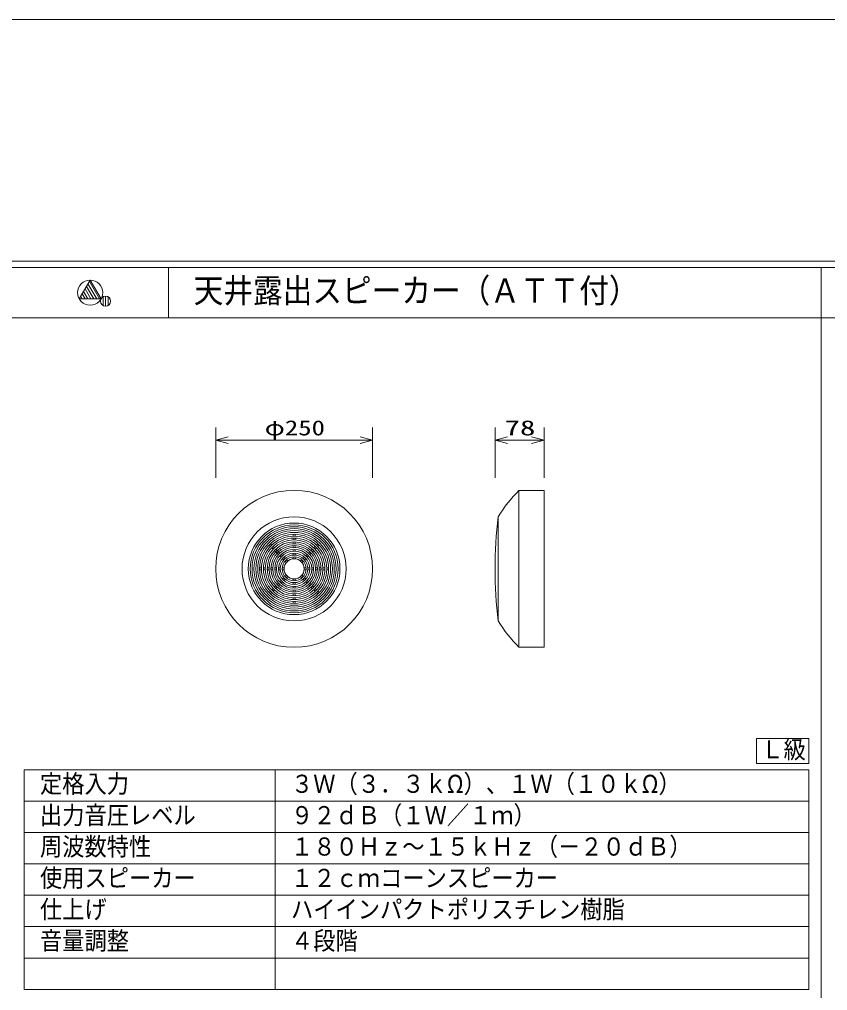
# Model space of a CAD drawing. Units: millimetres on the paper. Extents: x -401 to 401, y -280 to 280.
# Drawn here: x 1.2 to 130, y 124.8 to 279.5 of the extents above; entities that cross this region are included whole.
import ezdxf
from ezdxf.enums import TextEntityAlignment as Align

# ---------------------------------------------------------------- set-up
doc = ezdxf.new("R2010")
doc.units = ezdxf.units.MM
for name, color, linetype, lineweight in [('0-0_HOJO', 134, 'Continuous', 9), ('0-1_WAKU', 4, 'Continuous', 9), ('0-3_WAKU-M', 7, 'Continuous', 9), ('0-4_(J)SP', 7, 'Continuous', 9), ('0-5_GAIKEI', 4, 'Continuous', 9), ('0-6_SUNPO', 7, 'Continuous', 9), ('0-7_MOJI1', 7, 'Continuous', 9)]:
    doc.layers.add(name, color=color, linetype=linetype, lineweight=lineweight)
doc.styles.add('ＭＳ ゴシック', font='')
doc.styles.get('ＭＳ ゴシック').set_extended_font_data('MS Gothic')

# ---------------------------------------------------------------- blocks, each defined once
blk = doc.blocks.new('_OPEN30')
at = {"layer": '0-6_SUNPO'}
blk.add_line((0, 0), (-1, 0), dxfattribs=at)
blk.add_lwpolyline([(-1, 0.2679), (0, 0), (-1, -0.2679)], dxfattribs=at)

msp = doc.modelspace()

# ---------------------------------------------------------------- linework, layer by layer
at = {"layer": '0-0_HOJO'}
msp.add_line((-400.595, 279.529), (400.595, 279.529), dxfattribs=at)
at = {"layer": '0-1_WAKU', "color": 3}
for p, q in [((2, 160), (2, 125)), ((127, 160), (2, 160)), ((42, 125), (42, 160)), ((127, 125), (127, 160)), ((127, 125), (127, 160)), ((2, 125), (127, 125))]:
    msp.add_line(p, q, dxfattribs=at)
at = {"layer": '0-1_WAKU'}
for p, q in [((2, 155), (127, 155)), ((2, 150), (127, 150)), ((2, 145), (127, 145)), ((2, 140), (127, 140)), ((2, 135), (127, 135)), ((2, 130), (127, 130))]:
    msp.add_line(p, q, dxfattribs=at)
at = {"layer": '0-3_WAKU-M', "color": 3}
msp.add_line((387, 240), (-387, 240), dxfattribs=at)
at = {"layer": '0-3_WAKU-M'}
for p, q in [((25, 240), (25, 232)), ((129, 240), (129, -240)), ((387, 232), (-387, 232))]:
    msp.add_line(p, q, dxfattribs=at)
at = {"layer": '0-3_WAKU-M', "color": 3}
msp.add_lwpolyline([(388, 241), (-388, 241), (-388, -241), (388, -241)], dxfattribs=at)
at = {"layer": '0-4_(J)SP'}
for p, q in [((13.077, 235), (11.923, 237)), ((13.539, 235), (12.154, 237.4)), ((14.001, 235), (12.385, 237.8)), ((11.23, 235), (10.999, 235.4)), ((11.692, 235), (11.23, 235.8)), ((12.153, 235), (11.461, 236.2)), ((12.615, 235), (11.692, 236.6)), ((14.561, 233.95), (14.561, 235.335)), ((14.961, 233.842), (14.961, 235.443)), ((15.361, 233.95), (15.361, 235.336)), ((15.761, 234.625), (15.761, 234.66))]:
    msp.add_line(p, q, dxfattribs=at)
msp.add_lwpolyline([(12.5, 238), (10.768, 235), (14.232, 235)], close=True, dxfattribs=at)
for centre, radius in [((12.5, 236), 2), ((14.961, 234.643), 0.8)]:
    msp.add_circle(centre, radius, dxfattribs=at)
at = {"layer": '0-5_GAIKEI', "color": 7}
for p, q in [((80.815, 204.5), (84.815, 204.5)), ((84.815, 204.5), (84.815, 179.5)), ((77.515, 200.3), (77.515, 183.7)), ((80.815, 179.5), (84.815, 179.5))]:
    msp.add_line(p, q, dxfattribs=at)
at = {"layer": '0-5_GAIKEI'}
for p, q in [((80.815, 204.5), (80.815, 179.5)), ((44.85, 197.198), (44.85, 197.498)), ((44.85, 196.598), (44.85, 196.898)), ((45.15, 197.198), (45.15, 197.498)), ((45.15, 196.598), (45.15, 196.898)), ((41.006, 195.782), (41.219, 195.569)), ((41.218, 195.994), (41.431, 195.781)), ((41.431, 195.357), (41.643, 195.145)), ((41.643, 195.569), (41.855, 195.357)), ((42.067, 195.145), (42.704, 194.508)), ((44.85, 195.997), (44.85, 196.297)), ((44.85, 195.397), (44.85, 195.697)), ((44.85, 194.796), (44.85, 195.096)), ((45.15, 195.997), (45.15, 196.297)), ((45.15, 195.397), (45.15, 195.697)), ((45.15, 194.796), (45.15, 195.096)), ((47.933, 195.145), (47.72, 194.933)), ((48.357, 195.569), (48.145, 195.357)), ((48.569, 195.357), (48.357, 195.145)), ((48.782, 195.994), (48.569, 195.781)), ((48.994, 195.782), (48.781, 195.569)), ((41.855, 194.933), (42.492, 194.296)), ((42.704, 194.083), (42.917, 193.871)), ((42.917, 194.296), (43.129, 194.083)), ((43.129, 193.659), (43.342, 193.446)), ((43.341, 193.871), (43.554, 193.658)), ((43.767, 193.445), (43.98, 193.232)), ((44.85, 194.195), (44.85, 194.495)), ((44.85, 193.593), (44.85, 193.894)), ((45.15, 194.195), (45.15, 194.495)), ((45.15, 193.593), (45.15, 193.894)), ((46.233, 193.445), (46.02, 193.232)), ((46.659, 193.871), (46.446, 193.658)), ((46.871, 193.659), (46.658, 193.446)), ((47.083, 194.296), (46.871, 194.083)), ((47.296, 194.083), (47.083, 193.871)), ((47.508, 194.72), (47.296, 194.508)), ((47.72, 194.508), (47.508, 194.296)), ((48.145, 194.933), (47.933, 194.72)), ((39.502, 192.15), (39.802, 192.15)), ((40.102, 192.15), (40.402, 192.15)), ((40.703, 192.15), (41.003, 192.15)), ((41.303, 192.15), (41.603, 192.15)), ((41.904, 192.15), (42.204, 192.15)), ((42.505, 192.15), (42.805, 192.15)), ((43.106, 192.15), (43.407, 192.15)), ((43.555, 193.233), (43.768, 193.02)), ((46.445, 193.233), (46.232, 193.02)), ((46.593, 192.15), (46.894, 192.15)), ((47.195, 192.15), (47.495, 192.15)), ((47.796, 192.15), (48.096, 192.15)), ((48.397, 192.15), (48.697, 192.15)), ((48.997, 192.15), (49.297, 192.15)), ((49.598, 192.15), (49.898, 192.15)), ((50.198, 192.15), (50.498, 192.15)), ((39.502, 191.85), (39.802, 191.85)), ((40.102, 191.85), (40.402, 191.85)), ((40.703, 191.85), (41.003, 191.85)), ((41.303, 191.85), (41.603, 191.85)), ((41.904, 191.85), (42.204, 191.85)), ((42.505, 191.85), (42.805, 191.85)), ((43.106, 191.85), (43.407, 191.85)), ((43.342, 190.554), (43.129, 190.341)), ((43.554, 190.342), (43.341, 190.129)), ((43.768, 190.98), (43.555, 190.767)), ((43.98, 190.768), (43.767, 190.555)), ((44.85, 190.106), (44.85, 190.407)), ((45.15, 190.106), (45.15, 190.407)), ((46.02, 190.768), (46.233, 190.555)), ((46.232, 190.98), (46.445, 190.767)), ((46.446, 190.342), (46.659, 190.129)), ((46.593, 191.85), (46.894, 191.85)), ((46.658, 190.554), (46.871, 190.341)), ((47.195, 191.85), (47.495, 191.85)), ((47.796, 191.85), (48.096, 191.85)), ((48.397, 191.85), (48.697, 191.85)), ((48.997, 191.85), (49.297, 191.85)), ((49.598, 191.85), (49.898, 191.85)), ((50.198, 191.85), (50.498, 191.85)), ((41.643, 188.855), (41.431, 188.643)), ((42.067, 189.28), (41.855, 189.067)), ((42.28, 189.067), (42.067, 188.855)), ((42.492, 189.704), (42.28, 189.492)), ((42.704, 189.492), (42.492, 189.28)), ((42.917, 190.129), (42.704, 189.917)), ((43.129, 189.917), (42.917, 189.704)), ((44.85, 189.505), (44.85, 189.805)), ((44.85, 188.904), (44.85, 189.204)), ((45.15, 189.505), (45.15, 189.805)), ((45.15, 188.904), (45.15, 189.204)), ((46.871, 189.917), (47.083, 189.704)), ((47.083, 190.129), (47.296, 189.917)), ((47.296, 189.492), (47.508, 189.28)), ((47.508, 189.704), (47.72, 189.492)), ((47.72, 189.067), (47.933, 188.855)), ((47.933, 189.28), (48.145, 189.067)), ((48.357, 188.855), (48.569, 188.643)), ((41.219, 188.431), (41.006, 188.218)), ((41.431, 188.219), (41.218, 188.006)), ((41.855, 188.643), (41.643, 188.431)), ((44.85, 188.303), (44.85, 188.603)), ((44.85, 187.703), (44.85, 188.003)), ((44.85, 187.102), (44.85, 187.402)), ((45.15, 188.303), (45.15, 188.603)), ((45.15, 187.703), (45.15, 188.003)), ((45.15, 187.102), (45.15, 187.402)), ((48.145, 188.643), (48.357, 188.431)), ((48.569, 188.219), (48.782, 188.006)), ((48.781, 188.431), (48.994, 188.218)), ((44.85, 186.502), (44.85, 186.802)), ((45.15, 186.502), (45.15, 186.802))]:
    msp.add_line(p, q, dxfattribs=at)
at = {"layer": '0-5_GAIKEI', "color": 7}
msp.add_circle((45, 192), 12.5, dxfattribs=at)
at = {"layer": '0-5_GAIKEI'}
for radius in [8.3, 7.3, 7, 6.7, 6.4, 6.1, 5.8, 5.5, 5.2, 4.9, 4.6, 4.3, 4, 3.7, 3.4, 3.1, 2.8, 2.5, 2.2, 1.9, 1.6]:
    msp.add_circle((45, 192), radius, dxfattribs=at)
at = {"layer": '0-5_GAIKEI', "color": 7}
for centre, radius, start, end in [((98.389, 187.295), 24.594, 135.60864, 148.07691), ((146.155, 192), 69.14, 173.10523, 186.89477), ((98.389, 196.705), 24.594, 211.92309, 224.39136)]:
    msp.add_arc(centre, radius, start, end, dxfattribs=at)
at = {"layer": '0-6_SUNPO'}
for p, q in [((32.5, 206.5), (32.5, 214.5)), ((57.5, 206.5), (57.5, 214.5)), ((77.015, 206.5), (77.015, 214.5)), ((84.815, 206.5), (84.815, 214.5)), ((34.5, 212.5), (55.5, 212.5)), ((79.015, 212.5), (82.815, 212.5))]:
    msp.add_line(p, q, dxfattribs=at)
at = {"layer": '0-7_MOJI1'}
msp.add_lwpolyline([(118.679, 164.967), (127, 164.967), (127, 161), (118.679, 161)], close=True, dxfattribs=at)

# ---------------------------------------------------------------- block references
at = {"layer": '0-6_SUNPO', "xscale": 2, "yscale": 2, "rotation": 180}
for p in [(32.5, 212.5), (77.015, 212.5)]:
    msp.add_blockref('_OPEN30', p, dxfattribs=at)
at = {"layer": '0-6_SUNPO', "xscale": 2, "yscale": 2}
for p in [(57.5, 212.5), (84.815, 212.5)]:
    msp.add_blockref('_OPEN30', p, dxfattribs=at)

# ---------------------------------------------------------------- texts
at = {"layer": '0-6_SUNPO', "style": 'ＭＳ ゴシック'}
for s, width, p in [('φ250', 1.3, (40.298, 212.537)), ('78', 1.5, (78.534, 212.537))]:
    msp.add_text(s, height=2.405, dxfattribs=dict(at, width=width)).set_placement(p, align=Align.BOTTOM_LEFT)
at = {"layer": '0-7_MOJI1', "style": 'ＭＳ ゴシック', "width": 0.9}
for s, height, p in [('天井露出スピーカー（ＡＴＴ付）', 3.849, (29, 233.26)), ('Ｌ級', 2.889, (119.44, 160.928)), ('定格入力', 2.889, (4.5, 155.445)), ('３Ｗ（３．３ｋΩ）、１Ｗ（１０ｋΩ）', 2.889, (44.5, 155.445)), ('出力音圧レベル', 2.889, (4.5, 150.445)), ('９２ｄＢ（１Ｗ／１ｍ）', 2.889, (44.5, 150.445)), ('周波数特性', 2.889, (4.5, 145.445)), ('１８０Ｈｚ～１５ｋＨｚ（－２０ｄＢ）', 2.889, (44.5, 145.445)), ('使用スピーカー', 2.889, (4.5, 140.445)), ('１２ｃｍコーンスピーカー', 2.889, (44.5, 140.445)), ('仕上げ', 2.889, (4.5, 135.445)), ('ハイインパクトポリスチレン樹脂', 2.889, (44.5, 135.445)), ('音量調整', 2.889, (4.5, 130.445)), ('４段階', 2.889, (44.5, 130.445))]:
    msp.add_text(s, height=height, dxfattribs=at).set_placement(p, align=Align.BOTTOM_LEFT)

doc.saveas('drawing.dxf')
